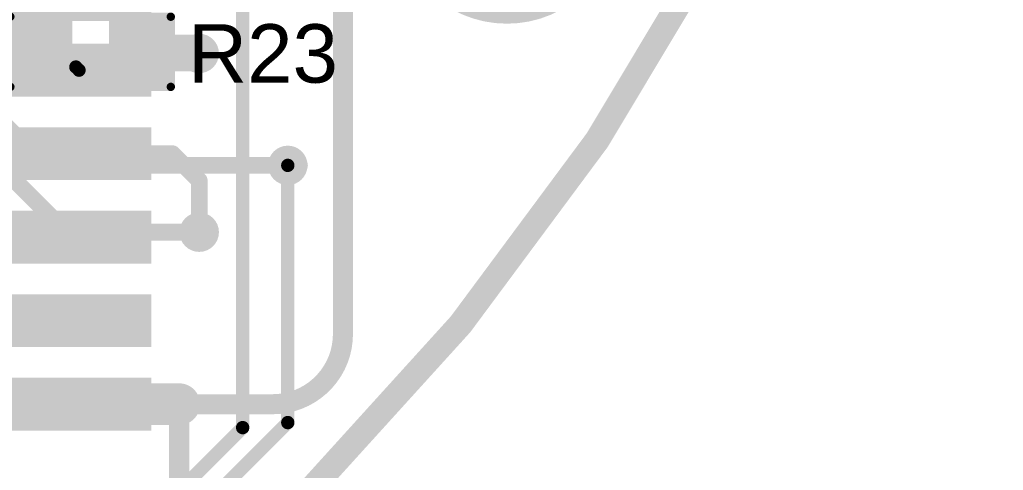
# Model space of a CAD drawing. Header units: millimetres. Extents: x -1.46 to 1.41, y -0.13 to 2.68.
# Drawn here: x 0.817 to 1.405, y 0.305 to 0.575 of the extents above; entities that cross this region are included whole.
import ezdxf

# ---------------------------------------------------------------- set-up
doc = ezdxf.new("R2010")
doc.units = ezdxf.units.MM
doc.header["$MEASUREMENT"] = 0
for name, color, linetype in [('BottomLayer', 5, 'Continuous'), ('BottomOverlay', 54, 'Continuous'), ('BottomPaste', 16, 'Continuous'), ('BottomSolder', 6, 'Continuous'), ('Mechanical2', 216, 'Continuous'), ('PadHoleLayer', 156, 'Continuous'), ('TopLayer', 1, 'Continuous'), ('TopOverlay', 2, 'Continuous'), ('TopPaste', 8, 'Continuous'), ('TopSolder', 216, 'Continuous'), ('ViaHoleLayer', 16, 'Continuous')]:
    doc.layers.add(name, color=color, linetype=linetype)
doc.styles.add('Arial', font='', dxfattribs={"height": 0.2})
doc.styles.get('Arial').set_extended_font_data('Arial')

# ---------------------------------------------------------------- blocks, each defined once
blk = doc.blocks.new('16_SOIC_B_17')
at = {"layer": 'BottomLayer'}
for points in [[(-0.22244, 0.18681), (-0.1437, 0.18681), (-0.1437, 0.16319), (-0.22244, 0.16319)], [(0.1437, 0.18681), (0.22244, 0.18681), (0.22244, 0.16319), (0.1437, 0.16319)], [(-0.22244, 0.13681), (-0.1437, 0.13681), (-0.1437, 0.11319), (-0.22244, 0.11319)], [(0.1437, 0.13681), (0.22244, 0.13681), (0.22244, 0.11319), (0.1437, 0.11319)], [(-0.22244, 0.08681), (-0.1437, 0.08681), (-0.1437, 0.06319), (-0.22244, 0.06319)], [(0.1437, 0.08681), (0.22244, 0.08681), (0.22244, 0.06319), (0.1437, 0.06319)], [(-0.22244, 0.03681), (-0.1437, 0.03681), (-0.1437, 0.01319), (-0.22244, 0.01319)], [(0.1437, 0.03681), (0.22244, 0.03681), (0.22244, 0.01319), (0.1437, 0.01319)], [(-0.22244, -0.01319), (-0.1437, -0.01319), (-0.1437, -0.03681), (-0.22244, -0.03681)], [(0.1437, -0.01319), (0.22244, -0.01319), (0.22244, -0.03681), (0.1437, -0.03681)], [(-0.22244, -0.06319), (-0.1437, -0.06319), (-0.1437, -0.08681), (-0.22244, -0.08681)], [(0.1437, -0.06319), (0.22244, -0.06319), (0.22244, -0.08681), (0.1437, -0.08681)], [(-0.22244, -0.11319), (-0.1437, -0.11319), (-0.1437, -0.13681), (-0.22244, -0.13681)], [(0.1437, -0.11319), (0.22244, -0.11319), (0.22244, -0.13681), (0.1437, -0.13681)], [(-0.22244, -0.16319), (-0.1437, -0.16319), (-0.1437, -0.18681), (-0.22244, -0.18681)], [(0.1437, -0.16319), (0.22244, -0.16319), (0.22244, -0.18681), (0.1437, -0.18681)]]:
    blk.add_hatch(color=5, dxfattribs=at).paths.add_polyline_path(points)
at = {"layer": 'BottomPaste'}
for points in [[(-0.22244, 0.18681), (-0.1437, 0.18681), (-0.1437, 0.16319), (-0.22244, 0.16319)], [(0.1437, 0.18681), (0.22244, 0.18681), (0.22244, 0.16319), (0.1437, 0.16319)], [(-0.22244, 0.13681), (-0.1437, 0.13681), (-0.1437, 0.11319), (-0.22244, 0.11319)], [(0.1437, 0.13681), (0.22244, 0.13681), (0.22244, 0.11319), (0.1437, 0.11319)], [(-0.22244, 0.08681), (-0.1437, 0.08681), (-0.1437, 0.06319), (-0.22244, 0.06319)], [(0.1437, 0.08681), (0.22244, 0.08681), (0.22244, 0.06319), (0.1437, 0.06319)], [(-0.22244, 0.03681), (-0.1437, 0.03681), (-0.1437, 0.01319), (-0.22244, 0.01319)], [(0.1437, 0.03681), (0.22244, 0.03681), (0.22244, 0.01319), (0.1437, 0.01319)], [(-0.22244, -0.01319), (-0.1437, -0.01319), (-0.1437, -0.03681), (-0.22244, -0.03681)], [(0.1437, -0.01319), (0.22244, -0.01319), (0.22244, -0.03681), (0.1437, -0.03681)], [(-0.22244, -0.06319), (-0.1437, -0.06319), (-0.1437, -0.08681), (-0.22244, -0.08681)], [(0.1437, -0.06319), (0.22244, -0.06319), (0.22244, -0.08681), (0.1437, -0.08681)], [(-0.22244, -0.11319), (-0.1437, -0.11319), (-0.1437, -0.13681), (-0.22244, -0.13681)], [(0.1437, -0.11319), (0.22244, -0.11319), (0.22244, -0.13681), (0.1437, -0.13681)], [(-0.22244, -0.16319), (-0.1437, -0.16319), (-0.1437, -0.18681), (-0.22244, -0.18681)], [(0.1437, -0.16319), (0.22244, -0.16319), (0.22244, -0.18681), (0.1437, -0.18681)]]:
    blk.add_hatch(color=16, dxfattribs=at).paths.add_polyline_path(points)
at = {"layer": 'BottomSolder'}
for points in [[(-0.22644, 0.19081), (-0.1397, 0.19081), (-0.1397, 0.15919), (-0.22644, 0.15919)], [(0.1397, 0.19081), (0.22644, 0.19081), (0.22644, 0.15919), (0.1397, 0.15919)], [(-0.22644, 0.14081), (-0.1397, 0.14081), (-0.1397, 0.10919), (-0.22644, 0.10919)], [(0.1397, 0.14081), (0.22644, 0.14081), (0.22644, 0.10919), (0.1397, 0.10919)], [(-0.22644, 0.09081), (-0.1397, 0.09081), (-0.1397, 0.05919), (-0.22644, 0.05919)], [(0.1397, 0.09081), (0.22644, 0.09081), (0.22644, 0.05919), (0.1397, 0.05919)], [(-0.22644, 0.04081), (-0.1397, 0.04081), (-0.1397, 0.00919), (-0.22644, 0.00919)], [(0.1397, 0.04081), (0.22644, 0.04081), (0.22644, 0.00919), (0.1397, 0.00919)], [(-0.22644, -0.00919), (-0.1397, -0.00919), (-0.1397, -0.04081), (-0.22644, -0.04081)], [(0.1397, -0.00919), (0.22644, -0.00919), (0.22644, -0.04081), (0.1397, -0.04081)], [(-0.22644, -0.05919), (-0.1397, -0.05919), (-0.1397, -0.09081), (-0.22644, -0.09081)], [(0.1397, -0.05919), (0.22644, -0.05919), (0.22644, -0.09081), (0.1397, -0.09081)], [(-0.22644, -0.10919), (-0.1397, -0.10919), (-0.1397, -0.14081), (-0.22644, -0.14081)], [(0.1397, -0.10919), (0.22644, -0.10919), (0.22644, -0.14081), (0.1397, -0.14081)], [(-0.22644, -0.15919), (-0.1397, -0.15919), (-0.1397, -0.19081), (-0.22644, -0.19081)], [(0.1397, -0.15919), (0.22644, -0.15919), (0.22644, -0.19081), (0.1397, -0.19081)]]:
    blk.add_hatch(color=6, dxfattribs=at).paths.add_polyline_path(points)
at = {"layer": 'BottomOverlay', "const_width": 0.005}
for points in [[(0.136, 0.205), (-0.133, 0.205)], [(0.136, -0.205), (-0.133, -0.205)]]:
    blk.add_lwpolyline(points, dxfattribs=at)
at = {"layer": 'BottomOverlay'}
for points, const_width in [([(-0.13425, 0.205, 1), (-0.13175, 0.205, 1)], 0.0025), ([(0.13475, 0.205, 1), (0.13725, 0.205, 1)], 0.0025), ([(-0.23179, -0.177, 1), (-0.24621, -0.177, 1)], 0.01), ([(-0.24871, -0.177, 1), (-0.24371, -0.177, 1)], 0.005), ([(-0.23429, -0.177, 1), (-0.22929, -0.177, 1)], 0.005), ([(-0.13425, -0.205, 1), (-0.13175, -0.205, 1)], 0.0025), ([(0.13475, -0.205, 1), (0.13725, -0.205, 1)], 0.0025)]:
    blk.add_lwpolyline(points, format="xyb", close=True, dxfattribs=dict(at, const_width=const_width))
blk = doc.blocks.new('RES0603_139')
at = {"layer": 'TopLayer'}
for points in [[(-0.015, 0.0175), (-0.015, -0.0175), (-0.045, -0.0175), (-0.045, 0.0175)], [(0.045, 0.0175), (0.045, -0.0175), (0.015, -0.0175), (0.015, 0.0175)]]:
    blk.add_hatch(color=1, dxfattribs=at).paths.add_polyline_path(points)
at = {"layer": 'TopPaste'}
for points in [[(-0.015, 0.0175), (-0.015, -0.0175), (-0.045, -0.0175), (-0.045, 0.0175)], [(0.045, 0.0175), (0.045, -0.0175), (0.015, -0.0175), (0.015, 0.0175)]]:
    blk.add_hatch(color=8, dxfattribs=at).paths.add_polyline_path(points)
at = {"layer": 'TopSolder'}
for points in [[(-0.011, 0.0215), (-0.011, -0.0215), (-0.049, -0.0215), (-0.049, 0.0215)], [(0.049, 0.0215), (0.049, -0.0215), (0.011, -0.0215), (0.011, 0.0215)]]:
    blk.add_hatch(color=216, dxfattribs=at).paths.add_polyline_path(points)
at = {"layer": 'TopOverlay', "const_width": 0.005}
for points in [[(0.048, 0.021), (-0.048, 0.021)], [(-0.048, 0.021), (-0.048, -0.021)], [(0.048, 0.021), (0.048, -0.021)], [(0.048, -0.021), (-0.048, -0.021)]]:
    blk.add_lwpolyline(points, dxfattribs=at)
at = {"layer": 'TopOverlay', "const_width": 0.0025}
for points in [[(-0.04925, 0.021, 1), (-0.04675, 0.021, 1)], [(-0.04925, 0.021, 1), (-0.04675, 0.021, 1)], [(0.04675, 0.021, 1), (0.04925, 0.021, 1)], [(0.04675, 0.021, 1), (0.04925, 0.021, 1)], [(-0.04925, -0.021, 1), (-0.04675, -0.021, 1)], [(-0.04925, -0.021, 1), (-0.04675, -0.021, 1)], [(0.04675, -0.021, 1), (0.04925, -0.021, 1)], [(0.04675, -0.021, 1), (0.04925, -0.021, 1)]]:
    blk.add_lwpolyline(points, format="xyb", close=True, dxfattribs=at)

msp = doc.modelspace()

# ---------------------------------------------------------------- hatches: boundary and pattern name
at = {"layer": 'BottomLayer'}
h = msp.add_hatch(color=5, dxfattribs=at)
edge = h.paths.add_edge_path()
edge.add_arc((0.924, 0.555), 0.01181, 0, 360)
h = msp.add_hatch(color=5, dxfattribs=at)
edge = h.paths.add_edge_path()
edge.add_arc((0.977, 0.488), 0.01181, 0, 360)
h = msp.add_hatch(color=5, dxfattribs=at)
edge = h.paths.add_edge_path()
edge.add_arc((0.924, 0.448), 0.01181, 0, 360)
h = msp.add_hatch(color=5, dxfattribs=at)
edge = h.paths.add_edge_path()
edge.add_arc((0.912, 0.345), 0.01181, 0, 360)
at = {"layer": 'BottomSolder'}
h = msp.add_hatch(color=6, dxfattribs=at)
edge = h.paths.add_edge_path()
edge.add_arc((0.924, 0.555), 0.00591, 0, 360)
h = msp.add_hatch(color=6, dxfattribs=at)
edge = h.paths.add_edge_path()
edge.add_arc((0.977, 0.488), 0.00591, 0, 360)
h = msp.add_hatch(color=6, dxfattribs=at)
edge = h.paths.add_edge_path()
edge.add_arc((0.924, 0.448), 0.00591, 0, 360)
h = msp.add_hatch(color=6, dxfattribs=at)
edge = h.paths.add_edge_path()
edge.add_arc((0.912, 0.345), 0.00591, 0, 360)
at = {"layer": 'PadHoleLayer'}
h = msp.add_hatch(color=156, dxfattribs=at)
edge = h.paths.add_edge_path()
edge.add_arc((1.1081, 0.63976), 0.06693, 0, 360)
at = {"layer": 'TopLayer'}
h = msp.add_hatch(color=1, dxfattribs=at)
edge = h.paths.add_edge_path()
edge.add_arc((0.924, 0.555), 0.01181, 0, 360)
h = msp.add_hatch(color=1, dxfattribs=at)
edge = h.paths.add_edge_path()
edge.add_arc((0.977, 0.488), 0.01181, 0, 360)
h = msp.add_hatch(color=1, dxfattribs=at)
edge = h.paths.add_edge_path()
edge.add_arc((0.924, 0.448), 0.01181, 0, 360)
h = msp.add_hatch(color=1, dxfattribs=at)
edge = h.paths.add_edge_path()
edge.add_arc((0.912, 0.345), 0.01181, 0, 360)
at = {"layer": 'TopSolder'}
h = msp.add_hatch(color=216, dxfattribs=at)
edge = h.paths.add_edge_path()
edge.add_arc((0.924, 0.555), 0.00591, 0, 360)
h = msp.add_hatch(color=216, dxfattribs=at)
edge = h.paths.add_edge_path()
edge.add_arc((0.977, 0.488), 0.00591, 0, 360)
h = msp.add_hatch(color=216, dxfattribs=at)
edge = h.paths.add_edge_path()
edge.add_arc((0.924, 0.448), 0.00591, 0, 360)
h = msp.add_hatch(color=216, dxfattribs=at)
edge = h.paths.add_edge_path()
edge.add_arc((0.912, 0.345), 0.00591, 0, 360)
at = {"layer": 'ViaHoleLayer'}
h = msp.add_hatch(color=16, dxfattribs=at)
edge = h.paths.add_edge_path()
edge.add_arc((0.924, 0.555), 0.00591, 0, 360)
h = msp.add_hatch(color=16, dxfattribs=at)
edge = h.paths.add_edge_path()
edge.add_arc((0.977, 0.488), 0.00591, 0, 360)
h = msp.add_hatch(color=16, dxfattribs=at)
edge = h.paths.add_edge_path()
edge.add_arc((0.924, 0.448), 0.00591, 0, 360)
h = msp.add_hatch(color=16, dxfattribs=at)
edge = h.paths.add_edge_path()
edge.add_arc((0.912, 0.345), 0.00591, 0, 360)

# ---------------------------------------------------------------- linework, layer by layer
at = {"layer": 'BottomLayer'}
for points, const_width in [([(0.95, 0.331), (0.95, 0.686)], 0.008), ([(0.80539, 0.54687), (0.8502, 0.54687)], 0.008), ([(0.8502, 0.54687), (0.85207, 0.545)], 0.008), ([(0.85207, 0.495), (0.908, 0.495)], 0.01), ([(0.908, 0.495), (0.924, 0.479)], 0.01), ([(0.977, 0.334), (0.977, 0.488)], 0.008), ([(0.924, 0.448), (0.924, 0.479)], 0.01), ([(0.798, 0.445), (0.85207, 0.445)], 0.012), ([(0.79581, 0.395), (0.85207, 0.395)], 0.012), ([(0.85207, 0.345), (0.912, 0.345)], 0.025), ([(0.83638, 0.19338), (0.977, 0.334)], 0.008), ([(0.875, 0.256), (0.95, 0.331)], 0.008)]:
    msp.add_lwpolyline(points, dxfattribs=dict(at, const_width=const_width))
for points, const_width in [([(0.8482, 0.54687, 1), (0.8522, 0.54687, 1)], 0.004), ([(0.8482, 0.54687, 1), (0.8522, 0.54687, 1)], 0.004), ([(0.85007, 0.545, 1), (0.85407, 0.545, 1)], 0.004), ([(0.84957, 0.495, 1), (0.85457, 0.495, 1)], 0.005), ([(0.9055, 0.495, 1), (0.9105, 0.495, 1)], 0.005), ([(0.9055, 0.495, 1), (0.9105, 0.495, 1)], 0.005), ([(0.975, 0.488, 1), (0.979, 0.488, 1)], 0.004), ([(0.9215, 0.479, 1), (0.9265, 0.479, 1)], 0.005), ([(0.9215, 0.479, 1), (0.9265, 0.479, 1)], 0.005), ([(0.84907, 0.445, 1), (0.85507, 0.445, 1)], 0.006), ([(0.9215, 0.448, 1), (0.9265, 0.448, 1)], 0.005), ([(0.84907, 0.395, 1), (0.85507, 0.395, 1)], 0.006), ([(0.84582, 0.345, 1), (0.85832, 0.345, 1)], 0.0125), ([(0.90575, 0.345, 1), (0.91825, 0.345, 1)], 0.0125), ([(0.975, 0.334, 1), (0.979, 0.334, 1)], 0.004), ([(0.975, 0.334, 1), (0.979, 0.334, 1)], 0.004), ([(0.948, 0.331, 1), (0.952, 0.331, 1)], 0.004), ([(0.948, 0.331, 1), (0.952, 0.331, 1)], 0.004)]:
    msp.add_lwpolyline(points, format="xyb", close=True, dxfattribs=dict(at, const_width=const_width))
at = {"layer": 'Mechanical2', "const_width": 0.015}
msp.add_lwpolyline([(1.39764, 1.27953, 1), (-1.39764, 1.27953, 1)], format="xyb", close=True, dxfattribs=at)
at = {"layer": 'TopLayer'}
for points, const_width in [([(1.01, 0.387), (1.01, 0.69087)], 0.012), ([(0.71184, 0.60816), (0.832, 0.488)], 0.01), ([(0.72389, 0.56879), (0.84467, 0.448)], 0.01), ([(0.79889, 0.557), (0.828, 0.557)], 0.025), ([(0.828, 0.557), (0.829, 0.556)], 0.022), ([(0.889, 0.556), (0.88969, 0.55531)], 0.022), ([(0.88969, 0.55531), (0.92369, 0.55531)], 0.022), ([(0.92369, 0.55531), (0.924, 0.555)], 0.022), ([(0.832, 0.488), (0.977, 0.488)], 0.01), ([(0.977, 0.488), (0.984, 0.488)], 0.01), ([(0.84467, 0.448), (0.924, 0.448)], 0.01), ([(0.912, 0.345), (0.968, 0.345)], 0.012), ([(0.912, 0.29232), (0.912, 0.345)], 0.012)]:
    msp.add_lwpolyline(points, dxfattribs=dict(at, const_width=const_width))
for points, const_width in [([(0.82175, 0.557, 1), (0.83425, 0.557, 1)], 0.0125), ([(0.8225, 0.557, 1), (0.8335, 0.557, 1)], 0.011), ([(0.8235, 0.556, 1), (0.8345, 0.556, 1)], 0.011), ([(0.8835, 0.556, 1), (0.8945, 0.556, 1)], 0.011), ([(0.88419, 0.55531, 1), (0.89519, 0.55531, 1)], 0.011), ([(0.88419, 0.55531, 1), (0.89519, 0.55531, 1)], 0.011), ([(0.91819, 0.55531, 1), (0.92919, 0.55531, 1)], 0.011), ([(0.91819, 0.55531, 1), (0.92919, 0.55531, 1)], 0.011), ([(0.9185, 0.555, 1), (0.9295, 0.555, 1)], 0.011), ([(0.8295, 0.488, 1), (0.8345, 0.488, 1)], 0.005), ([(0.8295, 0.488, 1), (0.8345, 0.488, 1)], 0.005), ([(0.9745, 0.488, 1), (0.9795, 0.488, 1)], 0.005), ([(0.9745, 0.488, 1), (0.9795, 0.488, 1)], 0.005), ([(0.9815, 0.488, 1), (0.9865, 0.488, 1)], 0.005), ([(0.84217, 0.448, 1), (0.84717, 0.448, 1)], 0.005), ([(0.84217, 0.448, 1), (0.84717, 0.448, 1)], 0.005), ([(0.9215, 0.448, 1), (0.9265, 0.448, 1)], 0.005), ([(1.007, 0.387, 1), (1.013, 0.387, 1)], 0.006), ([(1.007, 0.387, 1), (1.013, 0.387, 1)], 0.006), ([(0.909, 0.345, 1), (0.915, 0.345, 1)], 0.006), ([(0.909, 0.345, 1), (0.915, 0.345, 1)], 0.006), ([(0.965, 0.345, 1), (0.971, 0.345, 1)], 0.006), ([(0.965, 0.345, 1), (0.971, 0.345, 1)], 0.006)]:
    msp.add_lwpolyline(points, format="xyb", close=True, dxfattribs=dict(at, const_width=const_width))
at = {"layer": 'TopLayer', "const_width": 0.012}
msp.add_lwpolyline([(1.01, 0.387, -0.414214), (0.968, 0.345)], format="xyb", dxfattribs=at)

# ---------------------------------------------------------------- block references
at = {"rotation": 180}
for name, p in [('16_SOIC_B_17', (0.669, 0.52)), ('RES0603_139', (0.859, 0.556))]:
    msp.add_blockref(name, p, dxfattribs=at)

# ---------------------------------------------------------------- texts
at = {"layer": 'TopOverlay', "style": 'Arial'}
msp.add_text('R23', height=0.035, dxfattribs=at).set_placement((0.91735, 0.53751))

doc.saveas('drawing.dxf')
